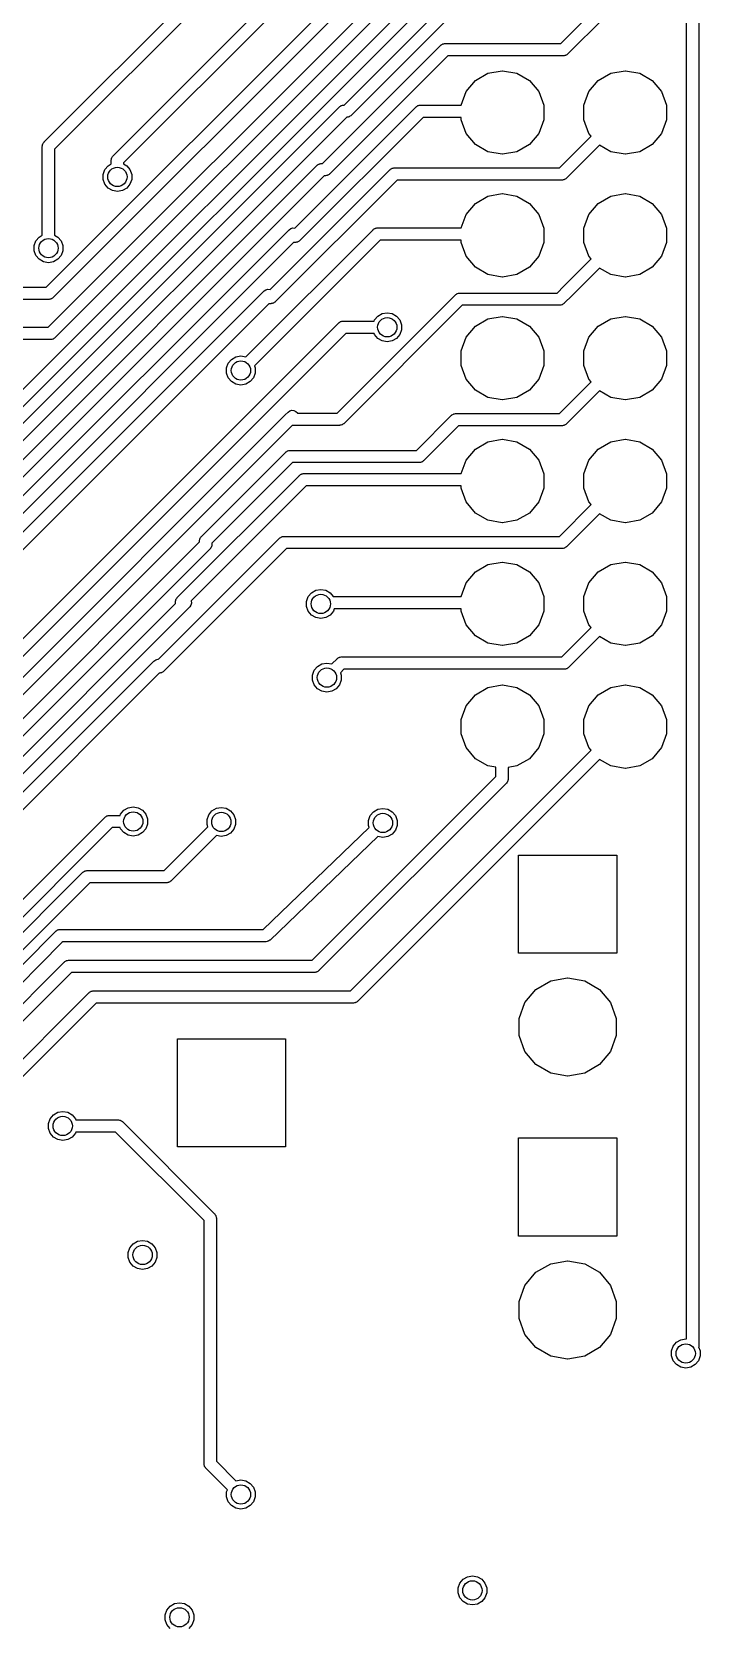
# Model space of a CAD drawing. Extents: x 10 to 287, y -200 to -10.
# Drawn here: x 165.23 to 179.04, y -114.25 to -81.26 of the extents above; entities that cross this region are included whole.
import ezdxf

# ---------------------------------------------------------------- set-up
doc = ezdxf.new("R2010")
doc.units = 0
doc.header["$MEASUREMENT"] = 0
doc.layers.add('BLACK', color=7, linetype='CONTINUOUS')

msp = doc.modelspace()

# ---------------------------------------------------------------- linework, layer by layer
at = {"layer": 'Black'}
for p, q in [((178.753, -108.291), (178.753, -47.1288)), ((179.007, -47.1288), (179.007, -108.45)), ((165.481, -83.5397), (169.423, -79.5974)), ((169.64, -79.7398), (165.694, -83.6861)), ((148.371, -105.323), (173.609, -80.0844)), ((173.826, -80.2268), (148.587, -105.465)), ((165.517, -86.543), (171.783, -80.2774)), ((165.559, -87.3716), (172.593, -80.3379)), ((172, -80.4198), (165.66, -86.7598)), ((172.809, -80.4803), (165.701, -87.5884)), ((171.679, -82.7761), (174.096, -80.3592)), ((166.902, -83.8293), (170.013, -80.718)), ((174.144, -80.6708), (171.822, -82.9929)), ((170.23, -80.8604), (167.118, -83.9717)), ((176.219, -81.4442), (176.786, -80.8777)), ((176.957, -81.066), (176.399, -81.6238)), ((176.16, -81.503), (176.219, -81.4442)), ((176.219, -81.4442), (176.219, -81.4442)), ((171.232, -83.9851), (173.677, -81.5402)), ((173.82, -81.757), (171.375, -84.2019)), ((173.677, -81.5402), (173.682, -81.537)), ((173.682, -81.537), (173.685, -81.5327)), ((173.685, -81.5327), (173.7, -81.5244)), ((173.7, -81.5244), (173.713, -81.5149)), ((173.713, -81.5149), (173.719, -81.5135)), ((173.719, -81.5135), (173.724, -81.5107)), ((173.724, -81.5107), (173.74, -81.5078)), ((173.74, -81.5078), (173.756, -81.5035)), ((173.756, -81.5035), (173.761, -81.504)), ((173.761, -81.504), (173.767, -81.503)), ((173.767, -81.503), (176.16, -81.503)), ((176.213, -81.757), (173.82, -81.757)), ((176.219, -81.756), (176.213, -81.757)), ((176.224, -81.7565), (176.219, -81.756)), ((176.24, -81.7522), (176.224, -81.7565)), ((176.256, -81.7493), (176.24, -81.7522)), ((176.261, -81.7465), (176.256, -81.7493)), ((176.267, -81.7451), (176.261, -81.7465)), ((176.28, -81.7356), (176.267, -81.7451)), ((176.295, -81.7273), (176.28, -81.7356)), ((176.298, -81.723), (176.295, -81.7273)), ((176.303, -81.7198), (176.298, -81.723)), ((176.399, -81.6238), (176.303, -81.7198)), ((176.399, -81.6238), (176.399, -81.6238)), ((174.392, -82.2684), (174.651, -82.1185)), ((174.651, -82.1185), (174.947, -82.0664)), ((174.947, -82.0664), (174.953, -82.0664)), ((174.953, -82.0664), (175.249, -82.1185)), ((175.249, -82.1185), (175.508, -82.2684)), ((176.932, -82.2684), (177.191, -82.1185)), ((177.191, -82.1185), (177.487, -82.0664)), ((177.487, -82.0664), (177.493, -82.0664)), ((177.493, -82.0664), (177.789, -82.1185)), ((177.789, -82.1185), (178.048, -82.2684)), ((174.199, -82.4982), (174.392, -82.2684)), ((175.508, -82.2684), (175.701, -82.4982)), ((176.739, -82.4982), (176.932, -82.2684)), ((178.048, -82.2684), (178.241, -82.4982)), ((171.604, -82.7975), (171.617, -82.788)), ((171.617, -82.788), (171.623, -82.7865)), ((171.623, -82.7865), (171.628, -82.7837)), ((171.628, -82.7837), (171.644, -82.7808)), ((171.644, -82.7808), (171.66, -82.7765)), ((171.66, -82.7765), (171.665, -82.777)), ((171.665, -82.777), (171.671, -82.7761)), ((171.671, -82.7761), (171.679, -82.7761)), ((173.189, -82.7975), (173.202, -82.788)), ((173.202, -82.788), (173.208, -82.7865)), ((173.208, -82.7865), (173.213, -82.7837)), ((173.213, -82.7837), (173.229, -82.7808)), ((173.229, -82.7808), (173.245, -82.7765)), ((173.245, -82.7765), (173.25, -82.777)), ((173.25, -82.777), (173.256, -82.7761)), ((173.256, -82.7761), (174.098, -82.7761)), ((174.098, -82.7761), (174.199, -82.4982)), ((175.701, -82.4982), (175.804, -82.78)), ((175.804, -82.78), (175.804, -83.08)), ((176.636, -82.78), (176.739, -82.4982)), ((176.636, -83.08), (176.636, -82.78)), ((178.241, -82.4982), (178.344, -82.78)), ((178.344, -82.78), (178.344, -83.08)), ((148.871, -105.523), (171.581, -82.8133)), ((171.724, -83.0301), (149.088, -105.666)), ((170.659, -85.3201), (173.166, -82.8133)), ((173.309, -83.0301), (170.757, -85.5811)), ((171.581, -82.8133), (171.586, -82.8101)), ((171.586, -82.8101), (171.589, -82.8058)), ((171.589, -82.8058), (171.604, -82.7975)), ((171.732, -83.0301), (171.724, -83.0301)), ((171.737, -83.0291), (171.732, -83.0301)), ((171.743, -83.0296), (171.737, -83.0291)), ((171.759, -83.0253), (171.743, -83.0296)), ((171.775, -83.0224), (171.759, -83.0253)), ((171.78, -83.0196), (171.775, -83.0224)), ((171.786, -83.0182), (171.78, -83.0196)), ((171.799, -83.0086), (171.786, -83.0182)), ((171.814, -83.0003), (171.799, -83.0086)), ((171.817, -82.9961), (171.814, -83.0003)), ((171.822, -82.9929), (171.817, -82.9961)), ((173.166, -82.8133), (173.171, -82.8101)), ((173.171, -82.8101), (173.174, -82.8058)), ((173.174, -82.8058), (173.189, -82.7975)), ((174.096, -83.0301), (173.309, -83.0301)), ((174.096, -83.08), (174.096, -83.0301)), ((174.199, -83.3618), (174.096, -83.08)), ((175.804, -83.08), (175.701, -83.3618)), ((176.739, -83.3618), (176.636, -83.08)), ((178.344, -83.08), (178.241, -83.3618)), ((174.392, -83.5916), (174.199, -83.3618)), ((175.701, -83.3618), (175.508, -83.5916)), ((176.129, -84.074), (176.786, -83.4177)), ((176.786, -83.4177), (176.739, -83.3618)), ((178.241, -83.3618), (178.048, -83.5916)), ((165.44, -83.6224), (165.444, -83.6064)), ((165.441, -83.628), (165.44, -83.6224)), ((165.44, -83.6335), (165.441, -83.628)), ((165.44, -85.4664), (165.44, -83.6335)), ((165.444, -83.6064), (165.447, -83.59)), ((165.447, -83.59), (165.45, -83.5852)), ((165.45, -83.5852), (165.451, -83.5798)), ((165.451, -83.5798), (165.461, -83.5662)), ((165.461, -83.5662), (165.469, -83.5518)), ((165.469, -83.5518), (165.474, -83.5482)), ((165.474, -83.5482), (165.477, -83.5437)), ((165.477, -83.5437), (165.481, -83.5397)), ((165.694, -83.6861), (165.694, -85.4664)), ((174.651, -83.7415), (174.392, -83.5916)), ((174.947, -83.7936), (174.651, -83.7415)), ((175.249, -83.7415), (174.953, -83.7936)), ((175.508, -83.5916), (175.249, -83.7415)), ((176.957, -83.606), (176.272, -84.2908)), ((177.191, -83.7415), (176.957, -83.606)), ((177.487, -83.7936), (177.191, -83.7415)), ((177.789, -83.7415), (177.493, -83.7936)), ((178.048, -83.5916), (177.789, -83.7415)), ((149.371, -105.772), (171.121, -84.0223)), ((166.731, -84.1115), (166.798, -84.0315)), ((166.798, -84.0315), (166.864, -83.9932)), ((166.864, -83.9191), (166.865, -83.9136)), ((166.864, -83.9932), (166.864, -83.9191)), ((166.865, -83.908), (166.869, -83.892)), ((166.865, -83.9136), (166.865, -83.908)), ((166.869, -83.892), (166.872, -83.8756)), ((166.872, -83.8756), (166.875, -83.8708)), ((166.875, -83.8708), (166.876, -83.8654)), ((166.876, -83.8654), (166.886, -83.8518)), ((166.886, -83.8518), (166.894, -83.8374)), ((166.894, -83.8374), (166.898, -83.8339)), ((166.898, -83.8339), (166.902, -83.8293)), ((167.118, -83.9717), (167.118, -83.9932)), ((167.118, -83.9932), (167.185, -84.0315)), ((167.185, -84.0315), (167.252, -84.1115)), ((171.121, -84.0223), (171.126, -84.0191)), ((171.126, -84.0191), (171.13, -84.0148)), ((171.13, -84.0148), (171.144, -84.0065)), ((171.144, -84.0065), (171.158, -83.997)), ((171.158, -83.997), (171.163, -83.9956)), ((171.163, -83.9956), (171.168, -83.9928)), ((171.168, -83.9928), (171.184, -83.9899)), ((171.184, -83.9899), (171.2, -83.9856)), ((171.2, -83.9856), (171.206, -83.9861)), ((171.206, -83.9861), (171.211, -83.9851)), ((171.211, -83.9851), (171.232, -83.9851)), ((172.63, -84.1112), (172.635, -84.108)), ((172.635, -84.108), (172.638, -84.1037)), ((172.638, -84.1037), (172.653, -84.0954)), ((172.653, -84.0954), (172.666, -84.0859)), ((172.666, -84.0859), (172.672, -84.0845)), ((172.672, -84.0845), (172.677, -84.0817)), ((172.677, -84.0817), (172.693, -84.0788)), ((172.693, -84.0788), (172.709, -84.0745)), ((172.709, -84.0745), (172.714, -84.075)), ((172.714, -84.075), (172.72, -84.074)), ((172.72, -84.074), (176.129, -84.074)), ((174.953, -83.7936), (174.947, -83.7936)), ((177.493, -83.7936), (177.487, -83.7936)), ((171.264, -84.2391), (149.588, -105.915)), ((166.695, -84.2097), (166.731, -84.1115)), ((166.695, -84.3142), (166.695, -84.2097)), ((166.731, -84.4124), (166.695, -84.3142)), ((166.798, -84.4925), (166.731, -84.4124)), ((167.252, -84.4124), (167.185, -84.4925)), ((167.252, -84.1115), (167.288, -84.2097)), ((167.288, -84.3142), (167.252, -84.4124)), ((167.288, -84.2097), (167.288, -84.3142)), ((170.151, -86.59), (172.63, -84.1112)), ((172.773, -84.328), (170.255, -86.846)), ((171.285, -84.2391), (171.264, -84.2391)), ((171.29, -84.2381), (171.285, -84.2391)), ((171.296, -84.2386), (171.29, -84.2381)), ((171.312, -84.2343), (171.296, -84.2386)), ((171.328, -84.2314), (171.312, -84.2343)), ((171.333, -84.2286), (171.328, -84.2314)), ((171.339, -84.2272), (171.333, -84.2286)), ((171.352, -84.2177), (171.339, -84.2272)), ((171.367, -84.2094), (171.352, -84.2177)), ((171.37, -84.2051), (171.367, -84.2094)), ((171.375, -84.2019), (171.37, -84.2051)), ((176.182, -84.328), (172.773, -84.328)), ((176.188, -84.327), (176.182, -84.328)), ((176.193, -84.3275), (176.188, -84.327)), ((176.209, -84.3232), (176.193, -84.3275)), ((176.225, -84.3203), (176.209, -84.3232)), ((176.23, -84.3175), (176.225, -84.3203)), ((176.236, -84.3161), (176.23, -84.3175)), ((176.249, -84.3066), (176.236, -84.3161)), ((176.264, -84.2983), (176.249, -84.3066)), ((176.267, -84.294), (176.264, -84.2983)), ((176.272, -84.2908), (176.267, -84.294)), ((166.889, -84.5447), (166.798, -84.4925)), ((166.991, -84.5628), (166.889, -84.5447)), ((167.094, -84.5447), (166.991, -84.5628)), ((167.185, -84.4925), (167.094, -84.5447)), ((174.392, -84.8084), (174.651, -84.6585)), ((174.651, -84.6585), (174.947, -84.6064)), ((174.947, -84.6064), (174.953, -84.6064)), ((174.953, -84.6064), (175.249, -84.6585)), ((175.249, -84.6585), (175.508, -84.8084)), ((176.932, -84.8084), (177.191, -84.6585)), ((177.191, -84.6585), (177.487, -84.6064)), ((177.487, -84.6064), (177.493, -84.6064)), ((177.493, -84.6064), (177.789, -84.6585)), ((177.789, -84.6585), (178.048, -84.8084)), ((174.098, -85.3161), (174.199, -85.0382)), ((174.199, -85.0382), (174.392, -84.8084)), ((175.508, -84.8084), (175.701, -85.0382)), ((175.701, -85.0382), (175.804, -85.32)), ((176.636, -85.32), (176.739, -85.0382)), ((176.739, -85.0382), (176.932, -84.8084)), ((178.048, -84.8084), (178.241, -85.0382)), ((178.241, -85.0382), (178.344, -85.32)), ((149.872, -106.021), (170.492, -85.4015)), ((169.648, -87.9824), (172.277, -85.3533)), ((170.492, -85.4015), (170.54, -85.3533)), ((170.492, -85.4015), (170.492, -85.4015)), ((170.54, -85.3533), (170.576, -85.328)), ((170.576, -85.328), (170.619, -85.3165)), ((170.619, -85.3165), (170.659, -85.3201)), ((172.277, -85.3533), (172.282, -85.3501)), ((172.282, -85.3501), (172.285, -85.3458)), ((172.285, -85.3458), (172.3, -85.3375)), ((172.3, -85.3375), (172.313, -85.328)), ((172.313, -85.328), (172.319, -85.3265)), ((172.319, -85.3265), (172.324, -85.3237)), ((172.324, -85.3237), (172.34, -85.3208)), ((172.34, -85.3208), (172.356, -85.3165)), ((172.356, -85.3165), (172.361, -85.317)), ((172.361, -85.317), (172.367, -85.3161)), ((172.367, -85.3161), (174.098, -85.3161)), ((175.804, -85.32), (175.804, -85.62)), ((176.636, -85.62), (176.636, -85.32)), ((178.344, -85.32), (178.344, -85.62)), ((170.634, -85.6183), (150.089, -106.164)), ((165.27, -85.6829), (165.306, -85.5847)), ((165.27, -85.7874), (165.27, -85.6829)), ((165.306, -85.5847), (165.373, -85.5047)), ((165.373, -85.5047), (165.44, -85.4664)), ((165.694, -85.4664), (165.76, -85.5047)), ((165.76, -85.5047), (165.827, -85.5847)), ((165.827, -85.5847), (165.863, -85.6829)), ((165.863, -85.6829), (165.863, -85.7874)), ((172.42, -85.5701), (169.824, -88.1655)), ((170.668, -85.6183), (170.634, -85.6183)), ((170.673, -85.6174), (170.668, -85.6183)), ((170.679, -85.6178), (170.673, -85.6174)), ((170.695, -85.6135), (170.679, -85.6178)), ((170.711, -85.6107), (170.695, -85.6135)), ((170.716, -85.6079), (170.711, -85.6107)), ((170.721, -85.6064), (170.716, -85.6079)), ((170.735, -85.5969), (170.721, -85.6064)), ((170.749, -85.5886), (170.735, -85.5969)), ((170.753, -85.5843), (170.749, -85.5886)), ((170.757, -85.5811), (170.753, -85.5843)), ((174.096, -85.5701), (172.42, -85.5701)), ((174.096, -85.62), (174.096, -85.5701)), ((174.199, -85.9018), (174.096, -85.62)), ((175.804, -85.62), (175.701, -85.9018)), ((176.739, -85.9018), (176.636, -85.62)), ((178.344, -85.62), (178.241, -85.9018)), ((165.306, -85.8856), (165.27, -85.7874)), ((165.373, -85.9657), (165.306, -85.8856)), ((165.464, -86.0179), (165.373, -85.9657)), ((165.567, -86.036), (165.464, -86.0179)), ((165.669, -86.0179), (165.567, -86.036)), ((165.76, -85.9657), (165.669, -86.0179)), ((165.827, -85.8856), (165.76, -85.9657)), ((165.863, -85.7874), (165.827, -85.8856)), ((174.392, -86.1316), (174.199, -85.9018)), ((175.701, -85.9018), (175.508, -86.1316)), ((176.219, -86.5242), (176.786, -85.9577)), ((176.786, -85.9577), (176.739, -85.9018)), ((178.241, -85.9018), (178.048, -86.1316)), ((174.651, -86.2815), (174.392, -86.1316)), ((174.947, -86.3336), (174.651, -86.2815)), ((174.953, -86.3336), (174.947, -86.3336)), ((175.249, -86.2815), (174.953, -86.3336)), ((175.508, -86.1316), (175.249, -86.2815)), ((176.957, -86.146), (176.399, -86.7038)), ((177.191, -86.2815), (176.957, -86.146)), ((177.487, -86.3336), (177.191, -86.2815)), ((177.493, -86.3336), (177.487, -86.3336)), ((177.789, -86.2815), (177.493, -86.3336)), ((178.048, -86.1316), (177.789, -86.2815)), ((150.37, -106.275), (169.978, -86.6664)), ((159.67, -86.543), (165.517, -86.543)), ((169.978, -86.6664), (170.024, -86.6207)), ((169.978, -86.6664), (169.978, -86.6664)), ((170.024, -86.6207), (170.06, -86.5954)), ((170.06, -86.5954), (170.103, -86.584)), ((170.103, -86.584), (170.147, -86.5878)), ((170.147, -86.5878), (170.151, -86.59)), ((171.533, -89.1451), (173.978, -86.7002)), ((173.978, -86.7002), (173.983, -86.697)), ((173.983, -86.697), (173.986, -86.6927)), ((173.986, -86.6927), (174.001, -86.6844)), ((174.001, -86.6844), (174.014, -86.6749)), ((174.014, -86.6749), (174.02, -86.6735)), ((174.02, -86.6735), (174.025, -86.6707)), ((174.025, -86.6707), (174.041, -86.6678)), ((174.041, -86.6678), (174.057, -86.6635)), ((174.057, -86.6635), (174.062, -86.664)), ((174.062, -86.664), (174.068, -86.663)), ((174.068, -86.663), (176.08, -86.663)), ((176.08, -86.663), (176.219, -86.5242)), ((176.219, -86.5242), (176.219, -86.5242)), ((176.399, -86.7038), (176.223, -86.8798)), ((176.399, -86.7038), (176.399, -86.7038)), ((170.121, -86.8832), (150.586, -106.418)), ((165.57, -86.797), (159.722, -86.797)), ((165.576, -86.796), (165.57, -86.797)), ((165.581, -86.7965), (165.576, -86.796)), ((165.597, -86.7922), (165.581, -86.7965)), ((165.613, -86.7893), (165.597, -86.7922)), ((165.618, -86.7865), (165.613, -86.7893)), ((165.624, -86.7851), (165.618, -86.7865)), ((165.637, -86.7756), (165.624, -86.7851)), ((165.652, -86.7673), (165.637, -86.7756)), ((165.655, -86.763), (165.652, -86.7673)), ((165.66, -86.7598), (165.655, -86.763)), ((170.165, -86.8832), (170.121, -86.8832)), ((170.17, -86.8823), (170.165, -86.8832)), ((170.176, -86.8828), (170.17, -86.8823)), ((170.192, -86.8785), (170.176, -86.8828)), ((170.208, -86.8756), (170.192, -86.8785)), ((170.213, -86.8728), (170.208, -86.8756)), ((170.218, -86.8713), (170.213, -86.8728)), ((170.232, -86.8618), (170.218, -86.8713)), ((170.246, -86.8535), (170.232, -86.8618)), ((170.25, -86.8492), (170.246, -86.8535)), ((170.255, -86.846), (170.25, -86.8492)), ((174.121, -86.917), (171.676, -89.3619)), ((172.467, -87.0873), (172.57, -87.0691)), ((172.57, -87.0691), (172.673, -87.0873)), ((176.133, -86.917), (174.121, -86.917)), ((176.139, -86.916), (176.133, -86.917)), ((176.144, -86.9165), (176.139, -86.916)), ((176.16, -86.9122), (176.144, -86.9165)), ((176.176, -86.9093), (176.16, -86.9122)), ((176.181, -86.9065), (176.176, -86.9093)), ((176.187, -86.9051), (176.181, -86.9065)), ((176.2, -86.8956), (176.187, -86.9051)), ((176.215, -86.8873), (176.2, -86.8956)), ((176.218, -86.883), (176.215, -86.8873)), ((176.223, -86.8798), (176.218, -86.883)), ((151.682, -107.169), (171.57, -87.2802)), ((160.891, -87.3716), (165.559, -87.3716)), ((171.57, -87.2802), (171.575, -87.277)), ((171.575, -87.277), (171.578, -87.2727)), ((171.578, -87.2727), (171.593, -87.2644)), ((171.593, -87.2644), (171.606, -87.2549)), ((171.606, -87.2549), (171.612, -87.2535)), ((171.612, -87.2535), (171.617, -87.2507)), ((171.617, -87.2507), (171.633, -87.2478)), ((171.633, -87.2478), (171.649, -87.2435)), ((171.649, -87.2435), (171.654, -87.244)), ((171.654, -87.244), (171.66, -87.243)), ((171.66, -87.243), (172.301, -87.243)), ((172.301, -87.243), (172.309, -87.2196)), ((172.309, -87.2196), (172.377, -87.1395)), ((172.377, -87.1395), (172.467, -87.0873)), ((172.673, -87.0873), (172.763, -87.1395)), ((172.763, -87.1395), (172.831, -87.2196)), ((172.831, -87.2196), (172.866, -87.3178)), ((172.866, -87.3178), (172.866, -87.4222)), ((174.199, -87.5782), (174.392, -87.3484)), ((174.392, -87.3484), (174.651, -87.1985)), ((174.651, -87.1985), (174.947, -87.1464)), ((174.947, -87.1464), (174.953, -87.1464)), ((174.953, -87.1464), (175.249, -87.1985)), ((175.249, -87.1985), (175.508, -87.3484)), ((175.508, -87.3484), (175.701, -87.5782)), ((176.739, -87.5782), (176.932, -87.3484)), ((176.932, -87.3484), (177.191, -87.1985)), ((177.191, -87.1985), (177.487, -87.1464)), ((177.487, -87.1464), (177.493, -87.1464)), ((177.493, -87.1464), (177.789, -87.1985)), ((177.789, -87.1985), (178.048, -87.3484)), ((178.048, -87.3484), (178.241, -87.5782)), ((171.713, -87.497), (151.898, -107.311)), ((165.611, -87.6256), (160.944, -87.6256)), ((165.617, -87.6246), (165.611, -87.6256)), ((165.622, -87.6251), (165.617, -87.6246)), ((165.638, -87.6208), (165.622, -87.6251)), ((165.655, -87.6179), (165.638, -87.6208)), ((165.66, -87.6151), (165.655, -87.6179)), ((165.665, -87.6137), (165.66, -87.6151)), ((165.679, -87.6042), (165.665, -87.6137)), ((165.693, -87.5959), (165.679, -87.6042)), ((165.697, -87.5916), (165.693, -87.5959)), ((165.701, -87.5884), (165.697, -87.5916)), ((172.301, -87.497), (171.713, -87.497)), ((172.309, -87.5204), (172.301, -87.497)), ((172.377, -87.6005), (172.309, -87.5204)), ((172.467, -87.6527), (172.377, -87.6005)), ((172.57, -87.6709), (172.467, -87.6527)), ((172.673, -87.6527), (172.57, -87.6709)), ((172.763, -87.6005), (172.673, -87.6527)), ((172.831, -87.5204), (172.763, -87.6005)), ((172.866, -87.4222), (172.831, -87.5204)), ((174.096, -87.86), (174.199, -87.5782)), ((175.701, -87.5782), (175.804, -87.86)), ((176.636, -87.86), (176.739, -87.5782)), ((178.241, -87.5782), (178.344, -87.86)), ((169.284, -88.1146), (169.352, -88.0345)), ((169.352, -88.0345), (169.442, -87.9823)), ((169.442, -87.9823), (169.545, -87.9641)), ((169.545, -87.9641), (169.648, -87.9823)), ((169.648, -87.9823), (169.648, -87.9824)), ((174.096, -88.16), (174.096, -87.86)), ((175.804, -87.86), (175.804, -88.16)), ((176.636, -88.16), (176.636, -87.86)), ((178.344, -87.86), (178.344, -88.16)), ((169.249, -88.2128), (169.284, -88.1146)), ((169.249, -88.3172), (169.249, -88.2128)), ((169.284, -88.4154), (169.249, -88.3172)), ((169.841, -88.3172), (169.806, -88.4154)), ((169.824, -88.1655), (169.841, -88.2128)), ((169.841, -88.2128), (169.841, -88.3172)), ((174.199, -88.4418), (174.096, -88.16)), ((175.804, -88.16), (175.701, -88.4418)), ((176.739, -88.4418), (176.636, -88.16)), ((178.344, -88.16), (178.241, -88.4418)), ((169.352, -88.4955), (169.284, -88.4154)), ((169.442, -88.5477), (169.352, -88.4955)), ((169.545, -88.5659), (169.442, -88.5477)), ((169.648, -88.5477), (169.545, -88.5659)), ((169.738, -88.4955), (169.648, -88.5477)), ((169.806, -88.4154), (169.738, -88.4955)), ((174.392, -88.6716), (174.199, -88.4418)), ((174.651, -88.8215), (174.392, -88.6716)), ((175.508, -88.6716), (175.249, -88.8215)), ((175.701, -88.4418), (175.508, -88.6716)), ((176.129, -89.154), (176.786, -88.4977)), ((176.957, -88.686), (176.272, -89.3708)), ((176.786, -88.4977), (176.739, -88.4418)), ((177.191, -88.8215), (176.957, -88.686)), ((178.048, -88.6716), (177.789, -88.8215)), ((178.241, -88.4418), (178.048, -88.6716)), ((174.947, -88.8736), (174.651, -88.8215)), ((174.953, -88.8736), (174.947, -88.8736)), ((175.249, -88.8215), (174.953, -88.8736)), ((177.487, -88.8736), (177.191, -88.8215)), ((177.493, -88.8736), (177.487, -88.8736)), ((177.789, -88.8215), (177.493, -88.8736)), ((152.252, -107.393), (170.462, -89.1823)), ((170.462, -89.1823), (170.519, -89.1252)), ((170.462, -89.1823), (170.462, -89.1823)), ((170.519, -89.1252), (170.556, -89.0999)), ((170.556, -89.0999), (170.598, -89.0884)), ((170.598, -89.0884), (170.642, -89.0923)), ((170.642, -89.0923), (170.682, -89.1109)), ((170.682, -89.1109), (170.713, -89.1421)), ((170.713, -89.1421), (170.715, -89.1451)), ((170.715, -89.1451), (171.533, -89.1451)), ((171.64, -89.3872), (171.634, -89.3887)), ((171.653, -89.3777), (171.64, -89.3872)), ((171.668, -89.3694), (171.653, -89.3777)), ((171.671, -89.3651), (171.668, -89.3694)), ((171.676, -89.3619), (171.671, -89.3651)), ((173.175, -89.916), (173.9, -89.1912)), ((173.9, -89.1912), (173.905, -89.188)), ((173.905, -89.188), (173.908, -89.1837)), ((173.908, -89.1837), (173.923, -89.1754)), ((173.923, -89.1754), (173.936, -89.1659)), ((173.936, -89.1659), (173.942, -89.1645)), ((173.942, -89.1645), (173.947, -89.1617)), ((173.947, -89.1617), (173.963, -89.1588)), ((173.963, -89.1588), (173.979, -89.1545)), ((173.979, -89.1545), (173.984, -89.155)), ((173.984, -89.155), (173.99, -89.154)), ((173.99, -89.154), (176.129, -89.154)), ((176.249, -89.3866), (176.236, -89.3961)), ((176.264, -89.3783), (176.249, -89.3866)), ((176.267, -89.374), (176.264, -89.3783)), ((176.272, -89.3708), (176.267, -89.374)), ((170.605, -89.3991), (152.469, -107.535)), ((171.586, -89.3991), (170.605, -89.3991)), ((171.591, -89.3981), (171.586, -89.3991)), ((171.597, -89.3986), (171.591, -89.3981)), ((171.613, -89.3943), (171.597, -89.3986)), ((171.629, -89.3915), (171.613, -89.3943)), ((171.634, -89.3887), (171.629, -89.3915)), ((174.043, -89.408), (173.318, -90.1328)), ((176.182, -89.408), (174.043, -89.408)), ((174.651, -89.7385), (174.947, -89.6864)), ((174.947, -89.6864), (174.953, -89.6864)), ((174.953, -89.6864), (175.249, -89.7385)), ((176.188, -89.407), (176.182, -89.408)), ((176.193, -89.4075), (176.188, -89.407)), ((176.209, -89.4032), (176.193, -89.4075)), ((176.225, -89.4003), (176.209, -89.4032)), ((176.23, -89.3975), (176.225, -89.4003)), ((176.236, -89.3961), (176.23, -89.3975)), ((177.191, -89.7385), (177.487, -89.6864)), ((177.487, -89.6864), (177.493, -89.6864)), ((177.493, -89.6864), (177.789, -89.7385)), ((168.729, -91.6958), (170.471, -89.9532)), ((170.471, -89.9532), (170.476, -89.95)), ((170.476, -89.95), (170.479, -89.9457)), ((170.479, -89.9457), (170.494, -89.9374)), ((170.494, -89.9374), (170.507, -89.9279)), ((170.507, -89.9279), (170.513, -89.9265)), ((170.513, -89.9265), (170.518, -89.9237)), ((170.518, -89.9237), (170.534, -89.9208)), ((170.534, -89.9208), (170.55, -89.9165)), ((170.55, -89.9165), (170.555, -89.917)), ((170.555, -89.917), (170.561, -89.916)), ((170.561, -89.916), (173.175, -89.916)), ((174.199, -90.1182), (174.392, -89.8884)), ((174.392, -89.8884), (174.651, -89.7385)), ((175.249, -89.7385), (175.508, -89.8884)), ((175.508, -89.8884), (175.701, -90.1182)), ((176.739, -90.1182), (176.932, -89.8884)), ((176.932, -89.8884), (177.191, -89.7385)), ((177.789, -89.7385), (178.048, -89.8884)), ((178.048, -89.8884), (178.241, -90.1182)), ((170.614, -90.17), (168.945, -91.8382)), ((173.228, -90.17), (170.614, -90.17)), ((173.234, -90.169), (173.228, -90.17)), ((173.239, -90.1695), (173.234, -90.169)), ((173.255, -90.1652), (173.239, -90.1695)), ((173.271, -90.1623), (173.255, -90.1652)), ((173.276, -90.1595), (173.271, -90.1623)), ((173.282, -90.1581), (173.276, -90.1595)), ((173.295, -90.1486), (173.282, -90.1581)), ((173.31, -90.1403), (173.295, -90.1486)), ((173.313, -90.136), (173.31, -90.1403)), ((173.318, -90.1328), (173.313, -90.136)), ((174.098, -90.3961), (174.199, -90.1182)), ((175.701, -90.1182), (175.804, -90.4)), ((176.636, -90.4), (176.739, -90.1182)), ((178.241, -90.1182), (178.344, -90.4)), ((168.232, -92.9542), (170.753, -90.4333)), ((170.896, -90.6501), (168.518, -93.0273)), ((170.753, -90.4333), (170.758, -90.4301)), ((170.758, -90.4301), (170.761, -90.4258)), ((170.761, -90.4258), (170.776, -90.4175)), ((170.776, -90.4175), (170.789, -90.408)), ((170.789, -90.408), (170.795, -90.4065)), ((170.795, -90.4065), (170.8, -90.4037)), ((170.8, -90.4037), (170.816, -90.4008)), ((170.816, -90.4008), (170.832, -90.3965)), ((170.832, -90.3965), (170.837, -90.397)), ((170.837, -90.397), (170.843, -90.3961)), ((170.843, -90.3961), (174.098, -90.3961)), ((174.096, -90.6501), (170.896, -90.6501)), ((174.096, -90.7), (174.096, -90.6501)), ((174.199, -90.9818), (174.096, -90.7)), ((175.804, -90.7), (175.701, -90.9818)), ((175.804, -90.4), (175.804, -90.7)), ((176.636, -90.7), (176.636, -90.4)), ((176.739, -90.9818), (176.636, -90.7)), ((178.344, -90.7), (178.241, -90.9818)), ((178.344, -90.4), (178.344, -90.7)), ((174.392, -91.2116), (174.199, -90.9818)), ((175.701, -90.9818), (175.508, -91.2116)), ((176.786, -91.0377), (176.739, -90.9818)), ((178.241, -90.9818), (178.048, -91.2116)), ((174.651, -91.3615), (174.392, -91.2116)), ((174.947, -91.4136), (174.651, -91.3615)), ((175.249, -91.3615), (174.953, -91.4136)), ((175.508, -91.2116), (175.249, -91.3615)), ((176.129, -91.694), (176.786, -91.0377)), ((176.957, -91.226), (176.272, -91.9108)), ((177.191, -91.3615), (176.957, -91.226)), ((177.487, -91.4136), (177.191, -91.3615)), ((177.789, -91.3615), (177.493, -91.4136)), ((178.048, -91.2116), (177.789, -91.3615)), ((168.725, -91.7004), (168.729, -91.6958)), ((170.407, -91.6988), (170.423, -91.6945)), ((170.423, -91.6945), (170.428, -91.695)), ((170.428, -91.695), (170.434, -91.694)), ((170.434, -91.694), (176.129, -91.694)), ((174.953, -91.4136), (174.947, -91.4136)), ((177.493, -91.4136), (177.487, -91.4136)), ((152.753, -107.748), (168.691, -91.809)), ((168.908, -91.9514), (152.969, -107.89)), ((167.837, -94.2381), (170.344, -91.7312)), ((170.487, -91.948), (167.948, -94.4868)), ((168.691, -91.7856), (168.692, -91.7801)), ((168.691, -91.809), (168.691, -91.7856)), ((168.692, -91.7746), (168.696, -91.7585)), ((168.692, -91.7801), (168.692, -91.7746)), ((168.696, -91.7585), (168.699, -91.7422)), ((168.699, -91.7422), (168.702, -91.7374)), ((168.702, -91.7374), (168.703, -91.732)), ((168.703, -91.732), (168.713, -91.7184)), ((168.713, -91.7184), (168.721, -91.704)), ((168.721, -91.704), (168.725, -91.7004)), ((168.911, -91.9469), (168.908, -91.9514)), ((168.916, -91.9433), (168.911, -91.9469)), ((168.924, -91.9289), (168.916, -91.9433)), ((168.933, -91.9153), (168.924, -91.9289)), ((168.935, -91.9099), (168.933, -91.9153)), ((168.938, -91.9051), (168.935, -91.9099)), ((168.941, -91.8887), (168.938, -91.9051)), ((168.945, -91.8727), (168.941, -91.8887)), ((168.945, -91.8616), (168.944, -91.8671)), ((168.944, -91.8671), (168.945, -91.8727)), ((168.945, -91.8382), (168.945, -91.8616)), ((170.344, -91.7312), (170.349, -91.728)), ((170.349, -91.728), (170.352, -91.7237)), ((170.352, -91.7237), (170.367, -91.7154)), ((170.367, -91.7154), (170.38, -91.7059)), ((170.38, -91.7059), (170.386, -91.7045)), ((170.386, -91.7045), (170.391, -91.7017)), ((170.391, -91.7017), (170.407, -91.6988)), ((176.182, -91.948), (170.487, -91.948)), ((176.188, -91.947), (176.182, -91.948)), ((176.193, -91.9475), (176.188, -91.947)), ((176.209, -91.9432), (176.193, -91.9475)), ((176.225, -91.9403), (176.209, -91.9432)), ((176.23, -91.9375), (176.225, -91.9403)), ((176.236, -91.9361), (176.23, -91.9375)), ((176.249, -91.9266), (176.236, -91.9361)), ((176.264, -91.9183), (176.249, -91.9266)), ((176.267, -91.914), (176.264, -91.9183)), ((176.272, -91.9108), (176.267, -91.914)), ((174.392, -92.4284), (174.651, -92.2785)), ((174.651, -92.2785), (174.947, -92.2264)), ((174.947, -92.2264), (174.953, -92.2264)), ((174.953, -92.2264), (175.249, -92.2785)), ((175.249, -92.2785), (175.508, -92.4284)), ((176.932, -92.4284), (177.191, -92.2785)), ((177.191, -92.2785), (177.487, -92.2264)), ((177.487, -92.2264), (177.493, -92.2264)), ((177.493, -92.2264), (177.789, -92.2785)), ((177.789, -92.2785), (178.048, -92.4284)), ((174.098, -92.9361), (174.199, -92.6582)), ((174.199, -92.6582), (174.392, -92.4284)), ((175.508, -92.4284), (175.701, -92.6582)), ((175.701, -92.6582), (175.804, -92.94)), ((176.636, -92.94), (176.739, -92.6582)), ((176.739, -92.6582), (176.932, -92.4284)), ((178.048, -92.4284), (178.241, -92.6582)), ((178.241, -92.6582), (178.344, -92.94)), ((168.2, -93.0169), (168.203, -93.0006)), ((168.203, -93.0006), (168.205, -92.9957)), ((168.205, -92.9957), (168.207, -92.9903)), ((168.207, -92.9903), (168.216, -92.9767)), ((168.216, -92.9767), (168.225, -92.9624)), ((168.225, -92.9624), (168.229, -92.9588)), ((168.229, -92.9588), (168.232, -92.9542)), ((170.9, -93.0388), (170.935, -92.9406)), ((170.935, -92.9406), (171.003, -92.8605)), ((171.003, -92.8605), (171.093, -92.8083)), ((171.093, -92.8083), (171.196, -92.7901)), ((171.196, -92.7901), (171.299, -92.8083)), ((171.299, -92.8083), (171.389, -92.8605)), ((171.389, -92.8605), (171.453, -92.9361)), ((171.453, -92.9361), (174.098, -92.9361)), ((175.804, -92.94), (175.804, -93.24)), ((176.636, -93.24), (176.636, -92.94)), ((178.344, -92.94), (178.344, -93.24)), ((153.276, -108.004), (168.195, -93.0854)), ((168.412, -93.2278), (153.493, -108.147)), ((168.195, -93.0329), (168.2, -93.0169)), ((168.196, -93.0385), (168.195, -93.0329)), ((168.195, -93.044), (168.196, -93.0385)), ((168.195, -93.0854), (168.195, -93.044)), ((168.487, -93.1529), (168.412, -93.2278)), ((168.512, -93.1167), (168.487, -93.1529)), ((168.523, -93.0741), (168.512, -93.1167)), ((168.518, -93.0273), (168.52, -93.0302)), ((168.52, -93.0302), (168.523, -93.0741)), ((170.9, -93.1432), (170.9, -93.0388)), ((170.935, -93.2414), (170.9, -93.1432)), ((171.003, -93.3215), (170.935, -93.2414)), ((171.093, -93.3737), (171.003, -93.3215)), ((171.389, -93.3215), (171.299, -93.3737)), ((171.457, -93.2414), (171.389, -93.3215)), ((171.475, -93.1901), (171.457, -93.2414)), ((174.096, -93.1901), (171.475, -93.1901)), ((174.096, -93.24), (174.096, -93.1901)), ((174.199, -93.5218), (174.096, -93.24)), ((175.804, -93.24), (175.701, -93.5218)), ((176.739, -93.5218), (176.636, -93.24)), ((178.344, -93.24), (178.241, -93.5218)), ((171.196, -93.3919), (171.093, -93.3737)), ((171.299, -93.3737), (171.196, -93.3919)), ((174.392, -93.7516), (174.199, -93.5218)), ((175.701, -93.5218), (175.508, -93.7516)), ((176.219, -94.1442), (176.786, -93.5777)), ((176.786, -93.5777), (176.739, -93.5218)), ((178.241, -93.5218), (178.048, -93.7516)), ((174.651, -93.9015), (174.392, -93.7516)), ((174.947, -93.9536), (174.651, -93.9015)), ((174.953, -93.9536), (174.947, -93.9536)), ((175.249, -93.9015), (174.953, -93.9536)), ((175.508, -93.7516), (175.249, -93.9015)), ((176.957, -93.766), (176.399, -94.3238)), ((177.191, -93.9015), (176.957, -93.766)), ((177.487, -93.9536), (177.191, -93.9015)), ((177.493, -93.9536), (177.487, -93.9536)), ((177.789, -93.9015), (177.493, -93.9536)), ((178.048, -93.7516), (177.789, -93.9015)), ((153.839, -108.181), (167.713, -94.3072)), ((167.713, -94.3072), (167.747, -94.2737)), ((167.713, -94.3072), (167.713, -94.3072)), ((167.747, -94.2737), (167.783, -94.2484)), ((167.783, -94.2484), (167.825, -94.237)), ((167.825, -94.237), (167.837, -94.2381)), ((171.13, -94.3845), (171.22, -94.3323)), ((171.22, -94.3323), (171.323, -94.3141)), ((171.323, -94.3141), (171.426, -94.3323)), ((171.426, -94.3324), (171.533, -94.2255)), ((171.426, -94.3323), (171.426, -94.3324)), ((171.533, -94.2255), (171.537, -94.2223)), ((171.537, -94.2223), (171.541, -94.218)), ((171.541, -94.218), (171.555, -94.2097)), ((171.555, -94.2097), (171.569, -94.2002)), ((171.569, -94.2002), (171.574, -94.1987)), ((171.574, -94.1987), (171.579, -94.1959)), ((171.579, -94.1959), (171.596, -94.1931)), ((171.596, -94.1931), (171.612, -94.1888)), ((171.612, -94.1888), (171.617, -94.1893)), ((171.617, -94.1893), (171.623, -94.1883)), ((171.623, -94.1883), (176.175, -94.1883)), ((176.175, -94.1883), (176.219, -94.1442)), ((176.219, -94.1442), (176.219, -94.1442)), ((176.399, -94.3238), (176.318, -94.4051)), ((176.399, -94.3238), (176.399, -94.3238)), ((167.856, -94.524), (154.056, -108.324)), ((167.858, -94.524), (167.856, -94.524)), ((167.864, -94.523), (167.858, -94.524)), ((167.869, -94.5235), (167.864, -94.523)), ((167.885, -94.5192), (167.869, -94.5235)), ((167.901, -94.5163), (167.885, -94.5192)), ((167.906, -94.5135), (167.901, -94.5163)), ((167.912, -94.5121), (167.906, -94.5135)), ((167.925, -94.5026), (167.912, -94.5121)), ((167.94, -94.4943), (167.925, -94.5026)), ((167.943, -94.49), (167.94, -94.4943)), ((167.948, -94.4868), (167.943, -94.49)), ((171.027, -94.5628), (171.062, -94.4646)), ((171.027, -94.6672), (171.027, -94.5628)), ((171.062, -94.4646), (171.13, -94.3845)), ((171.675, -94.4423), (171.602, -94.5155)), ((171.602, -94.5155), (171.619, -94.5628)), ((171.619, -94.5628), (171.619, -94.6672)), ((176.228, -94.4423), (171.675, -94.4423)), ((176.233, -94.4413), (176.228, -94.4423)), ((176.239, -94.4418), (176.233, -94.4413)), ((176.255, -94.4375), (176.239, -94.4418)), ((176.271, -94.4346), (176.255, -94.4375)), ((176.276, -94.4318), (176.271, -94.4346)), ((176.281, -94.4304), (176.276, -94.4318)), ((176.295, -94.4209), (176.281, -94.4304)), ((176.309, -94.4126), (176.295, -94.4209)), ((176.313, -94.4083), (176.309, -94.4126)), ((176.318, -94.4051), (176.313, -94.4083)), ((171.062, -94.7654), (171.027, -94.6672)), ((171.13, -94.8455), (171.062, -94.7654)), ((171.22, -94.8977), (171.13, -94.8455)), ((171.323, -94.9159), (171.22, -94.8977)), ((171.426, -94.8977), (171.323, -94.9159)), ((171.516, -94.8455), (171.426, -94.8977)), ((171.584, -94.7654), (171.516, -94.8455)), ((171.619, -94.6672), (171.584, -94.7654)), ((174.199, -95.1982), (174.392, -94.9684)), ((174.392, -94.9684), (174.651, -94.8185)), ((174.651, -94.8185), (174.947, -94.7664)), ((174.947, -94.7664), (174.953, -94.7664)), ((174.953, -94.7664), (175.249, -94.8185)), ((175.249, -94.8185), (175.508, -94.9684)), ((175.508, -94.9684), (175.701, -95.1982)), ((176.739, -95.1982), (176.932, -94.9684)), ((176.932, -94.9684), (177.191, -94.8185)), ((177.191, -94.8185), (177.487, -94.7664)), ((177.487, -94.7664), (177.493, -94.7664)), ((177.493, -94.7664), (177.789, -94.8185)), ((177.789, -94.8185), (178.048, -94.9684)), ((178.048, -94.9684), (178.241, -95.1982)), ((174.096, -95.48), (174.199, -95.1982)), ((175.701, -95.1982), (175.804, -95.48)), ((176.636, -95.48), (176.739, -95.1982)), ((178.241, -95.1982), (178.344, -95.48)), ((174.096, -95.78), (174.096, -95.48)), ((175.804, -95.48), (175.804, -95.78)), ((176.636, -95.78), (176.636, -95.48)), ((178.344, -95.48), (178.344, -95.78)), ((174.199, -96.0618), (174.096, -95.78)), ((175.804, -95.78), (175.701, -96.0618)), ((176.739, -96.0618), (176.636, -95.78)), ((178.344, -95.78), (178.241, -96.0618)), ((171.811, -101.092), (176.786, -96.1177)), ((176.957, -96.306), (171.954, -101.309)), ((174.392, -96.2916), (174.199, -96.0618)), ((174.651, -96.4415), (174.392, -96.2916)), ((175.508, -96.2916), (175.249, -96.4415)), ((175.701, -96.0618), (175.508, -96.2916)), ((176.786, -96.1177), (176.739, -96.0618)), ((177.191, -96.4415), (176.957, -96.306)), ((178.048, -96.2916), (177.789, -96.4415)), ((178.241, -96.0618), (178.048, -96.2916)), ((174.813, -96.47), (174.651, -96.4415)), ((174.813, -96.6604), (174.813, -96.47)), ((175.249, -96.4415), (175.067, -96.4736)), ((175.067, -96.4736), (175.067, -96.713)), ((177.487, -96.4936), (177.191, -96.4415)), ((177.493, -96.4936), (177.487, -96.4936)), ((177.789, -96.4415), (177.493, -96.4936)), ((171.016, -100.457), (174.813, -96.6604)), ((175.03, -96.8028), (171.159, -100.674)), ((175.033, -96.7983), (175.03, -96.8028)), ((175.037, -96.7947), (175.033, -96.7983)), ((175.046, -96.7803), (175.037, -96.7947)), ((175.055, -96.7667), (175.046, -96.7803)), ((175.057, -96.7613), (175.055, -96.7667)), ((175.059, -96.7565), (175.057, -96.7613)), ((175.062, -96.7401), (175.059, -96.7565)), ((175.066, -96.7241), (175.062, -96.7401)), ((175.067, -96.713), (175.066, -96.7185)), ((175.066, -96.7185), (175.066, -96.7241)), ((167.217, -97.3073), (167.32, -97.2891)), ((167.32, -97.2891), (167.423, -97.3073)), ((169.037, -97.3173), (169.14, -97.2991)), ((169.14, -97.2991), (169.243, -97.3173)), ((157.58, -106.66), (166.74, -97.5002)), ((166.74, -97.5002), (166.745, -97.497)), ((166.745, -97.497), (166.748, -97.4927)), ((166.748, -97.4927), (166.763, -97.4844)), ((166.763, -97.4844), (166.776, -97.4749)), ((166.776, -97.4749), (166.782, -97.4735)), ((166.782, -97.4735), (166.787, -97.4707)), ((166.787, -97.4707), (166.803, -97.4678)), ((166.803, -97.4678), (166.819, -97.4635)), ((166.819, -97.4635), (166.824, -97.464)), ((166.824, -97.464), (166.83, -97.463)), ((166.83, -97.463), (167.051, -97.463)), ((167.051, -97.463), (167.059, -97.4396)), ((167.059, -97.4396), (167.127, -97.3595)), ((167.127, -97.3595), (167.217, -97.3073)), ((167.423, -97.3073), (167.513, -97.3595)), ((167.513, -97.3595), (167.581, -97.4396)), ((167.581, -97.4396), (167.616, -97.5378)), ((167.616, -97.5378), (167.616, -97.6422)), ((168.844, -97.5478), (168.879, -97.4496)), ((168.844, -97.6522), (168.844, -97.5478)), ((168.879, -97.4496), (168.947, -97.3695)), ((168.947, -97.3695), (169.037, -97.3173)), ((169.243, -97.3173), (169.333, -97.3695)), ((169.333, -97.3695), (169.401, -97.4496)), ((169.401, -97.4496), (169.436, -97.5478)), ((169.436, -97.5478), (169.436, -97.6522)), ((172.184, -97.5678), (172.219, -97.4696)), ((172.184, -97.6722), (172.184, -97.5678)), ((172.219, -97.4696), (172.287, -97.3895)), ((172.287, -97.3895), (172.377, -97.3373)), ((172.377, -97.3373), (172.48, -97.3191)), ((172.48, -97.3191), (172.583, -97.3373)), ((172.583, -97.3373), (172.673, -97.3895)), ((172.673, -97.3895), (172.741, -97.4696)), ((172.741, -97.4696), (172.776, -97.5678)), ((172.776, -97.5678), (172.776, -97.6722)), ((166.883, -97.717), (157.76, -106.84)), ((167.051, -97.717), (166.883, -97.717)), ((167.059, -97.7404), (167.051, -97.717)), ((167.127, -97.8205), (167.059, -97.7404)), ((167.217, -97.8727), (167.127, -97.8205)), ((167.32, -97.8909), (167.217, -97.8727)), ((167.423, -97.8727), (167.32, -97.8909)), ((167.513, -97.8205), (167.423, -97.8727)), ((167.581, -97.7404), (167.513, -97.8205)), ((167.616, -97.6422), (167.581, -97.7404)), ((167.957, -98.603), (168.861, -97.6995)), ((169.037, -97.8826), (168.1, -98.8198)), ((168.861, -97.6995), (168.844, -97.6522)), ((169.037, -97.8827), (169.037, -97.8826)), ((169.14, -97.9009), (169.037, -97.8827)), ((169.243, -97.8827), (169.14, -97.9009)), ((169.333, -97.8305), (169.243, -97.8827)), ((169.401, -97.7504), (169.333, -97.8305)), ((169.436, -97.6522), (169.401, -97.7504)), ((170.008, -99.822), (172.199, -97.7141)), ((172.372, -97.8999), (170.147, -100.041)), ((172.199, -97.7141), (172.184, -97.6722)), ((172.377, -97.9027), (172.372, -97.8999)), ((172.48, -97.9209), (172.377, -97.9027)), ((172.583, -97.9027), (172.48, -97.9209)), ((172.673, -97.8505), (172.583, -97.9027)), ((172.741, -97.7704), (172.673, -97.8505)), ((172.776, -97.6722), (172.741, -97.7704)), ((175.284, -100.316), (175.284, -98.284)), ((175.284, -98.284), (177.316, -98.284)), ((177.316, -98.284), (177.316, -100.316)), ((166.303, -98.6244), (166.316, -98.6149)), ((166.316, -98.6149), (166.322, -98.6135)), ((166.322, -98.6135), (166.327, -98.6107)), ((166.327, -98.6107), (166.343, -98.6078)), ((166.343, -98.6078), (166.359, -98.6035)), ((166.359, -98.6035), (166.364, -98.604)), ((166.364, -98.604), (166.37, -98.603)), ((166.37, -98.603), (167.957, -98.603)), ((155.915, -109.005), (166.28, -98.6402)), ((166.423, -98.857), (156.132, -109.148)), ((166.28, -98.6402), (166.285, -98.637)), ((166.285, -98.637), (166.288, -98.6327)), ((166.288, -98.6327), (166.303, -98.6244)), ((168.01, -98.857), (166.423, -98.857)), ((168.016, -98.856), (168.01, -98.857)), ((168.021, -98.8565), (168.016, -98.856)), ((168.037, -98.8522), (168.021, -98.8565)), ((168.053, -98.8493), (168.037, -98.8522)), ((168.058, -98.8465), (168.053, -98.8493)), ((168.064, -98.8451), (168.058, -98.8465)), ((168.077, -98.8356), (168.064, -98.8451)), ((168.092, -98.8273), (168.077, -98.8356)), ((168.095, -98.823), (168.092, -98.8273)), ((168.1, -98.8198), (168.095, -98.823)), ((156.461, -109.21), (165.665, -99.9132)), ((165.665, -99.9131), (165.666, -99.9128)), ((165.665, -99.9132), (165.665, -99.9131)), ((165.666, -99.9128), (165.719, -99.8592)), ((165.719, -99.8592), (165.724, -99.856)), ((165.724, -99.856), (165.727, -99.8517)), ((165.727, -99.8517), (165.742, -99.8434)), ((165.742, -99.8434), (165.755, -99.8339)), ((165.755, -99.8339), (165.761, -99.8325)), ((165.761, -99.8325), (165.766, -99.8297)), ((165.766, -99.8297), (165.782, -99.8268)), ((165.782, -99.8268), (165.798, -99.8225)), ((165.798, -99.8225), (165.803, -99.823)), ((165.803, -99.823), (165.809, -99.822)), ((165.809, -99.822), (170.008, -99.822)), ((165.845, -100.092), (156.678, -109.351)), ((165.862, -100.076), (165.845, -100.092)), ((170.059, -100.076), (165.862, -100.076)), ((170.063, -100.075), (170.059, -100.076)), ((170.068, -100.076), (170.063, -100.075)), ((170.085, -100.071), (170.068, -100.076)), ((170.102, -100.068), (170.085, -100.071)), ((170.106, -100.066), (170.102, -100.068)), ((170.11, -100.065), (170.106, -100.066)), ((170.125, -100.055), (170.11, -100.065)), ((170.141, -100.046), (170.125, -100.055)), ((170.143, -100.043), (170.141, -100.046)), ((170.147, -100.041), (170.143, -100.043)), ((156.991, -109.403), (165.899, -100.494)), ((165.899, -100.494), (165.904, -100.491)), ((165.904, -100.491), (165.907, -100.487)), ((165.907, -100.487), (165.922, -100.478)), ((165.922, -100.478), (165.935, -100.469)), ((165.935, -100.469), (165.941, -100.467)), ((165.941, -100.467), (165.946, -100.465)), ((165.946, -100.465), (165.962, -100.462)), ((165.962, -100.462), (165.978, -100.457)), ((165.978, -100.457), (165.983, -100.458)), ((165.983, -100.458), (165.989, -100.457)), ((165.989, -100.457), (170.688, -100.457)), ((170.688, -100.457), (171.016, -100.457)), ((177.316, -100.316), (175.284, -100.316)), ((166.042, -100.711), (157.207, -109.545)), ((170.688, -100.711), (166.042, -100.711)), ((171.069, -100.711), (170.688, -100.711)), ((171.075, -100.71), (171.069, -100.711)), ((171.08, -100.711), (171.075, -100.71)), ((171.096, -100.706), (171.08, -100.711)), ((171.112, -100.703), (171.096, -100.706)), ((171.117, -100.701), (171.112, -100.703)), ((171.123, -100.699), (171.117, -100.701)), ((171.136, -100.69), (171.123, -100.699)), ((171.151, -100.681), (171.136, -100.69)), ((171.154, -100.677), (171.151, -100.681)), ((171.159, -100.674), (171.154, -100.677)), ((175.643, -101.062), (175.949, -100.885)), ((175.949, -100.885), (176.296, -100.824)), ((176.296, -100.824), (176.304, -100.824)), ((176.304, -100.824), (176.651, -100.885)), ((176.651, -100.885), (176.957, -101.062)), ((160.57, -106.966), (166.407, -101.129)), ((166.407, -101.129), (166.412, -101.126)), ((166.412, -101.126), (166.415, -101.122)), ((166.415, -101.122), (166.43, -101.113)), ((166.43, -101.113), (166.443, -101.104)), ((166.443, -101.104), (166.449, -101.102)), ((166.449, -101.102), (166.454, -101.1)), ((166.454, -101.1), (166.47, -101.097)), ((166.47, -101.097), (166.486, -101.092)), ((166.486, -101.092), (166.491, -101.093)), ((166.491, -101.093), (166.497, -101.092)), ((166.497, -101.092), (171.811, -101.092)), ((175.416, -101.332), (175.643, -101.062)), ((176.957, -101.062), (177.184, -101.332)), ((166.55, -101.346), (160.787, -107.109)), ((171.864, -101.346), (166.55, -101.346)), ((171.87, -101.345), (171.864, -101.346)), ((171.875, -101.346), (171.87, -101.345)), ((171.891, -101.341), (171.875, -101.346)), ((171.907, -101.338), (171.891, -101.341)), ((171.912, -101.336), (171.907, -101.338)), ((171.918, -101.334), (171.912, -101.336)), ((171.931, -101.325), (171.918, -101.334)), ((171.946, -101.316), (171.931, -101.325)), ((171.949, -101.312), (171.946, -101.316)), ((171.954, -101.309), (171.949, -101.312)), ((175.296, -101.664), (175.416, -101.332)), ((177.184, -101.332), (177.304, -101.664)), ((175.296, -102.016), (175.296, -101.664)), ((177.304, -101.664), (177.304, -102.016)), ((168.232, -104.318), (168.232, -102.082)), ((168.232, -102.082), (170.468, -102.082)), ((170.468, -102.082), (170.468, -104.318)), ((175.416, -102.348), (175.296, -102.016)), ((177.304, -102.016), (177.184, -102.348)), ((175.643, -102.618), (175.416, -102.348)), ((177.184, -102.348), (176.957, -102.618)), ((175.949, -102.795), (175.643, -102.618)), ((176.296, -102.856), (175.949, -102.795)), ((176.304, -102.856), (176.296, -102.856)), ((176.651, -102.795), (176.304, -102.856)), ((176.957, -102.618), (176.651, -102.795)), ((165.566, -103.834), (165.601, -103.736)), ((165.566, -103.938), (165.566, -103.834)), ((165.601, -103.736), (165.669, -103.656)), ((165.669, -103.656), (165.759, -103.603)), ((165.759, -103.603), (165.862, -103.585)), ((165.862, -103.585), (165.965, -103.603)), ((165.965, -103.603), (166.055, -103.656)), ((166.055, -103.656), (166.123, -103.736)), ((166.123, -103.736), (166.131, -103.759)), ((166.131, -103.759), (167.005, -103.759)), ((167.005, -103.759), (167.011, -103.76)), ((167.011, -103.76), (167.016, -103.759)), ((167.016, -103.759), (167.032, -103.764)), ((167.032, -103.764), (167.048, -103.767)), ((167.048, -103.767), (167.053, -103.769)), ((167.053, -103.769), (167.059, -103.771)), ((167.059, -103.771), (167.072, -103.78)), ((167.072, -103.78), (167.087, -103.789)), ((167.087, -103.789), (167.09, -103.793)), ((167.09, -103.793), (167.095, -103.796)), ((167.095, -103.796), (169, -105.701)), ((165.601, -104.036), (165.566, -103.938)), ((165.669, -104.116), (165.601, -104.036)), ((165.759, -104.169), (165.669, -104.116)), ((165.862, -104.187), (165.759, -104.169)), ((165.965, -104.169), (165.862, -104.187)), ((166.055, -104.116), (165.965, -104.169)), ((166.123, -104.036), (166.055, -104.116)), ((166.131, -104.013), (166.123, -104.036)), ((166.952, -104.013), (166.131, -104.013)), ((168.783, -105.844), (166.952, -104.013)), ((175.284, -106.166), (175.284, -104.134)), ((175.284, -104.134), (177.316, -104.134)), ((177.316, -104.134), (177.316, -106.166)), ((170.468, -104.318), (168.232, -104.318)), ((168.783, -110.871), (168.783, -105.844)), ((169, -105.701), (169.003, -105.706)), ((169.003, -105.706), (169.007, -105.709)), ((169.007, -105.709), (169.016, -105.724)), ((169.016, -105.724), (169.025, -105.737)), ((169.025, -105.737), (169.027, -105.743)), ((169.027, -105.743), (169.029, -105.748)), ((169.029, -105.748), (169.032, -105.764)), ((169.032, -105.764), (169.037, -105.78)), ((169.037, -105.78), (169.036, -105.785)), ((169.036, -105.785), (169.037, -105.791)), ((169.037, -105.791), (169.037, -110.818)), ((177.316, -106.166), (175.284, -106.166)), ((167.217, -106.501), (167.252, -106.403)), ((167.217, -106.605), (167.217, -106.501)), ((167.252, -106.403), (167.32, -106.323)), ((167.32, -106.323), (167.41, -106.27)), ((167.41, -106.27), (167.513, -106.252)), ((167.513, -106.252), (167.616, -106.27)), ((167.616, -106.27), (167.706, -106.323)), ((167.706, -106.323), (167.774, -106.403)), ((167.774, -106.403), (167.809, -106.501)), ((167.809, -106.501), (167.809, -106.605)), ((167.252, -106.703), (167.217, -106.605)), ((167.32, -106.783), (167.252, -106.703)), ((167.41, -106.836), (167.32, -106.783)), ((167.513, -106.854), (167.41, -106.836)), ((167.616, -106.836), (167.513, -106.854)), ((167.706, -106.783), (167.616, -106.836)), ((167.774, -106.703), (167.706, -106.783)), ((167.809, -106.605), (167.774, -106.703)), ((175.643, -106.912), (175.949, -106.735)), ((175.949, -106.735), (176.296, -106.674)), ((176.296, -106.674), (176.304, -106.674)), ((176.304, -106.674), (176.651, -106.735)), ((176.651, -106.735), (176.957, -106.912)), ((175.296, -107.514), (175.416, -107.182)), ((175.416, -107.182), (175.643, -106.912)), ((176.957, -106.912), (177.184, -107.182)), ((177.184, -107.182), (177.304, -107.514)), ((175.296, -107.866), (175.296, -107.514)), ((177.304, -107.514), (177.304, -107.866)), ((175.416, -108.198), (175.296, -107.866)), ((177.304, -107.866), (177.184, -108.198)), ((175.643, -108.468), (175.416, -108.198)), ((175.949, -108.645), (175.643, -108.468)), ((176.957, -108.468), (176.651, -108.645)), ((177.184, -108.198), (176.957, -108.468)), ((178.444, -108.538), (178.479, -108.44)), ((178.479, -108.44), (178.547, -108.36)), ((178.547, -108.36), (178.637, -108.307)), ((178.637, -108.307), (178.74, -108.289)), ((178.74, -108.289), (178.753, -108.291)), ((179.007, -108.45), (179.006, -108.455)), ((179.006, -108.455), (179.036, -108.538)), ((176.296, -108.706), (175.949, -108.645)), ((176.304, -108.706), (176.296, -108.706)), ((176.651, -108.645), (176.304, -108.706)), ((178.444, -108.642), (178.444, -108.538)), ((178.479, -108.74), (178.444, -108.642)), ((178.547, -108.82), (178.479, -108.74)), ((178.637, -108.873), (178.547, -108.82)), ((178.933, -108.82), (178.843, -108.873)), ((179.001, -108.74), (178.933, -108.82)), ((179.036, -108.642), (179.001, -108.74)), ((179.036, -108.538), (179.036, -108.642)), ((178.74, -108.891), (178.637, -108.873)), ((178.843, -108.873), (178.74, -108.891)), ((169.037, -110.818), (169.442, -111.223)), ((168.784, -110.877), (168.783, -110.871)), ((168.783, -110.882), (168.784, -110.877)), ((168.788, -110.898), (168.783, -110.882)), ((168.791, -110.914), (168.788, -110.898)), ((168.793, -110.919), (168.791, -110.914)), ((168.795, -110.925), (168.793, -110.919)), ((168.804, -110.938), (168.795, -110.925)), ((168.813, -110.953), (168.804, -110.938)), ((168.817, -110.956), (168.813, -110.953)), ((168.82, -110.961), (168.817, -110.956)), ((169.266, -111.407), (168.82, -110.961)), ((169.249, -111.454), (169.266, -111.407)), ((169.249, -111.558), (169.249, -111.454)), ((169.442, -111.223), (169.545, -111.205)), ((169.442, -111.223), (169.442, -111.223)), ((169.545, -111.205), (169.648, -111.223)), ((169.648, -111.223), (169.738, -111.276)), ((169.738, -111.276), (169.806, -111.356)), ((169.806, -111.356), (169.841, -111.454)), ((169.841, -111.454), (169.841, -111.558)), ((169.284, -111.656), (169.249, -111.558)), ((169.352, -111.736), (169.284, -111.656)), ((169.442, -111.789), (169.352, -111.736)), ((169.545, -111.807), (169.442, -111.789)), ((169.648, -111.789), (169.545, -111.807)), ((169.738, -111.736), (169.648, -111.789)), ((169.806, -111.656), (169.738, -111.736)), ((169.841, -111.558), (169.806, -111.656)), ((174.034, -113.438), (174.069, -113.34)), ((174.034, -113.542), (174.034, -113.438)), ((174.069, -113.34), (174.137, -113.26)), ((174.137, -113.26), (174.227, -113.207)), ((174.227, -113.207), (174.33, -113.189)), ((174.33, -113.189), (174.433, -113.207)), ((174.433, -113.207), (174.523, -113.26)), ((174.523, -113.26), (174.59, -113.34)), ((174.59, -113.34), (174.626, -113.438)), ((174.626, -113.438), (174.626, -113.542)), ((168.082, -113.816), (168.172, -113.763)), ((168.172, -113.763), (168.275, -113.745)), ((168.275, -113.745), (168.378, -113.763)), ((168.378, -113.763), (168.468, -113.816)), ((174.069, -113.64), (174.034, -113.542)), ((174.137, -113.72), (174.069, -113.64)), ((174.227, -113.773), (174.137, -113.72)), ((174.33, -113.791), (174.227, -113.773)), ((174.433, -113.773), (174.33, -113.791)), ((174.523, -113.72), (174.433, -113.773)), ((174.59, -113.64), (174.523, -113.72)), ((174.626, -113.542), (174.59, -113.64)), ((167.979, -113.994), (168.014, -113.896)), ((167.979, -114.098), (167.979, -113.994)), ((168.014, -114.196), (167.979, -114.098)), ((168.014, -113.896), (168.082, -113.816)), ((168.468, -113.816), (168.536, -113.896)), ((168.536, -113.896), (168.571, -113.994)), ((168.571, -114.098), (168.536, -114.196)), ((168.571, -113.994), (168.571, -114.098)), ((168.082, -114.276), (168.014, -114.196)), ((168.536, -114.196), (168.468, -114.276))]:
    msp.add_line(p, q, dxfattribs=at)
for centre in [(166.991, -84.262), (165.567, -85.7352), (172.57, -87.37), (169.545, -88.265), (171.196, -93.091), (171.323, -94.615), (167.32, -97.59), (169.14, -97.6), (172.48, -97.62), (165.862, -103.886), (167.513, -106.553), (178.74, -108.59), (169.545, -111.506), (174.33, -113.49), (168.275, -114.046)]:
    msp.add_circle(centre, 0.1994, dxfattribs=at)

doc.saveas('drawing.dxf')
